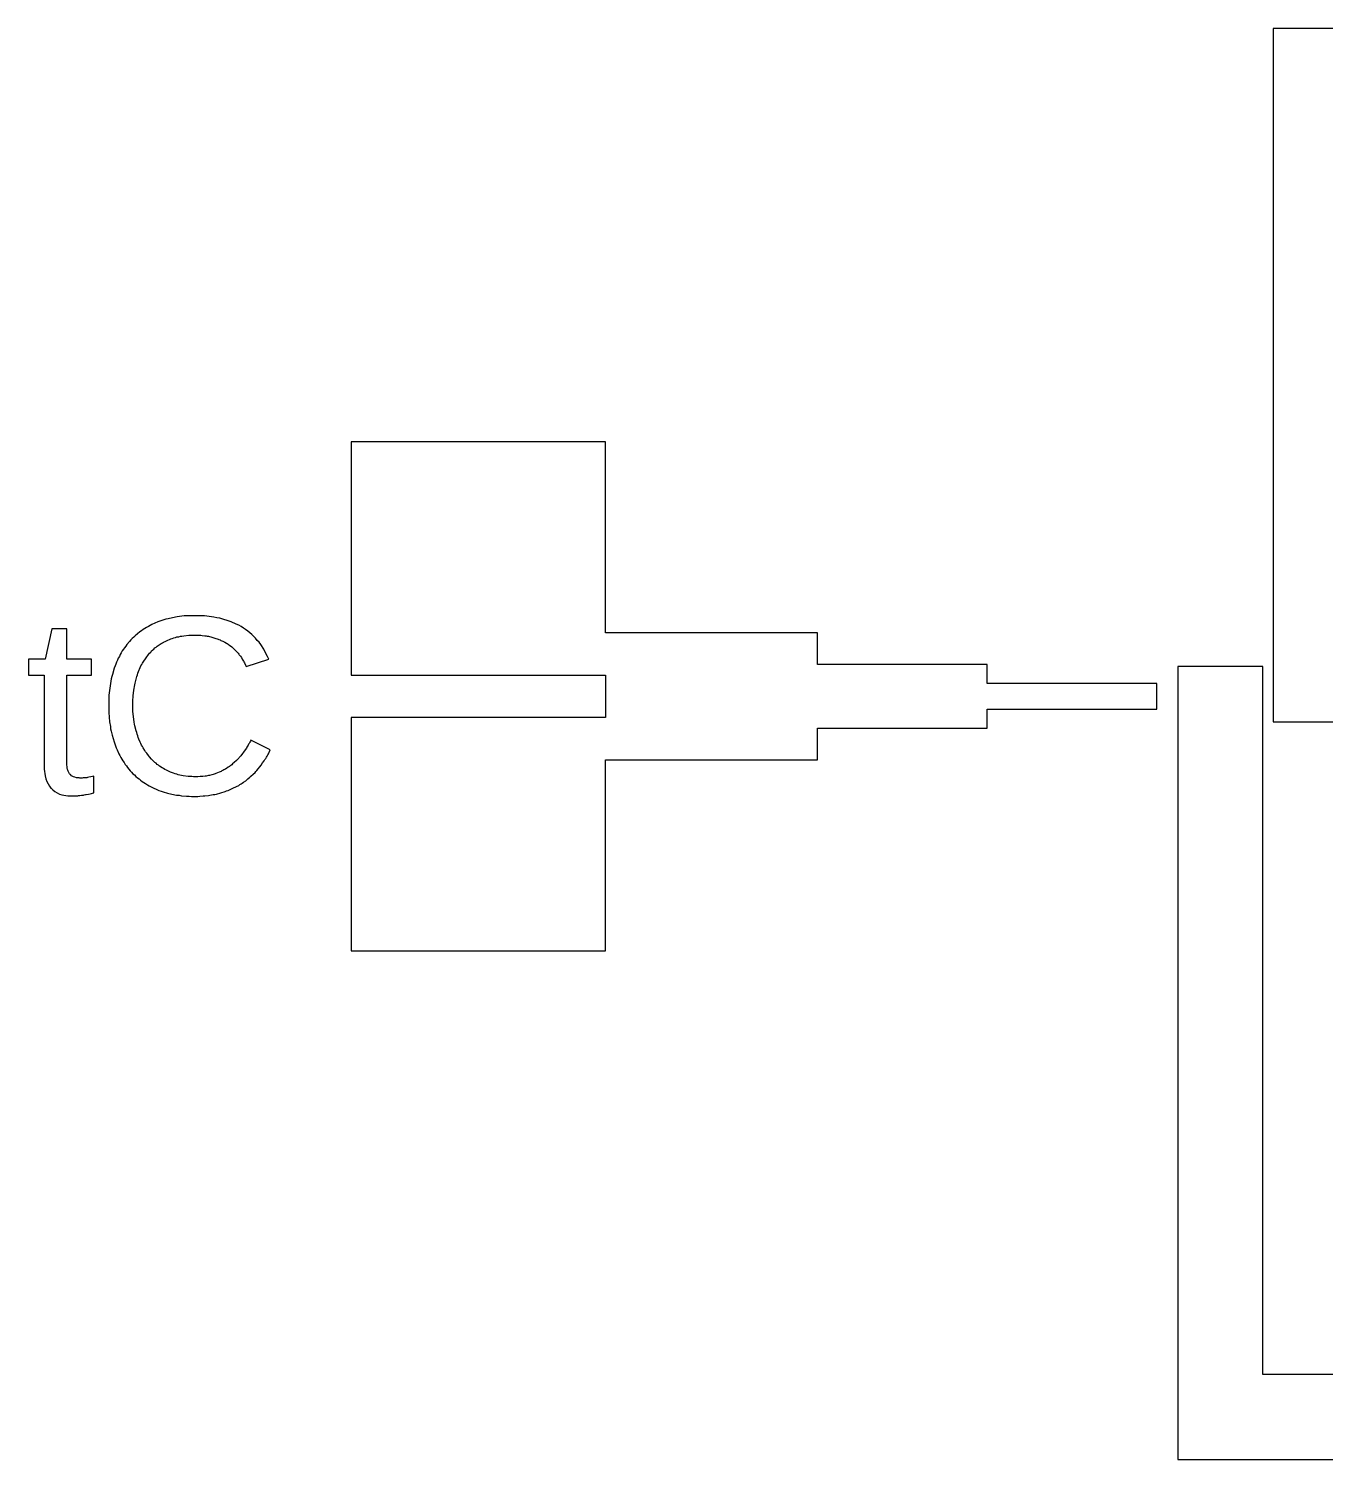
# Model space of a CAD drawing. Extents: x -62500 to 62500, y -62500 to 62500.
# Drawn here: x -902 to -290, y 46803 to 47478 of the extents above; entities that cross this region are included whole.
import ezdxf

# ---------------------------------------------------------------- set-up
doc = ezdxf.new("R2010")
doc.units = 0
doc.layers.add('1', color=60, linetype='CONTINUOUS')

msp = doc.modelspace()

# ---------------------------------------------------------------- linework, layer by layer
at = {"layer": '1'}
for points in [[(-314.8, 47151.2), (-284.8, 47151.2), (-284.8, 47448.2), (12.2, 47448.2), (12.2, 47478.2), (-314.8, 47478.2), (-314.8, 47151.2)], [(-314.8, 47151.2), (-284.8, 47151.2), (-284.8, 47448.2), (12.2, 47448.2), (12.2, 47478.2), (-314.8, 47478.2), (-314.8, 47151.2)], [(-749.8, 47043.2), (-629.8, 47043.2), (-629.8, 47133.2), (-529.8, 47133.2), (-529.8, 47148.2), (-449.8, 47148.2), (-449.8, 47157.2), (-369.8, 47157.2), (-369.8, 47169.2), (-449.8, 47169.2), (-449.8, 47178.2), (-529.8, 47178.2), (-529.8, 47193.2), (-629.8, 47193.2), (-629.8, 47283.2), (-749.8, 47283.2), (-749.8, 47173.2), (-629.8, 47173.2), (-629.8, 47153.2), (-749.8, 47153.2), (-749.8, 47043.2)], [(-749.8, 47043.2), (-629.8, 47043.2), (-629.8, 47133.2), (-529.8, 47133.2), (-529.8, 47148.2), (-449.8, 47148.2), (-449.8, 47157.2), (-369.8, 47157.2), (-369.8, 47169.2), (-449.8, 47169.2), (-449.8, 47178.2), (-529.8, 47178.2), (-529.8, 47193.2), (-629.8, 47193.2), (-629.8, 47283.2), (-749.8, 47283.2), (-749.8, 47173.2), (-629.8, 47173.2), (-629.8, 47153.2), (-749.8, 47153.2), (-749.8, 47043.2)], [(-864.2, 47155.5), (-863.8, 47151.1), (-863.4, 47148.9), (-863.3, 47147.9), (-863, 47146.8), (-862.6, 47144.8), (-861.7, 47141.7), (-861.4, 47140.8), (-861, 47139.8), (-860.7, 47138.9), (-860.3, 47137.9), (-859.5, 47136.1), (-859, 47135.3), (-858.5, 47134.4), (-858, 47133.6), (-857.6, 47132.7), (-857, 47131.9), (-856.5, 47131.1), (-855.9, 47130.4), (-855.3, 47129.6), (-854.7, 47128.9), (-854.1, 47128.1), (-853.5, 47127.4), (-852.8, 47126.7), (-852.1, 47126.1), (-851.4, 47125.4), (-850.7, 47124.8), (-849.9, 47124.2), (-849.2, 47123.6), (-848.4, 47123), (-846.8, 47122), (-845.9, 47121.5), (-845.1, 47121), (-843.3, 47120), (-841.5, 47119.2), (-840.5, 47118.8), (-839.5, 47118.5), (-838.5, 47118.1), (-836.5, 47117.5), (-834.4, 47117), (-832.2, 47116.6), (-831, 47116.5), (-829.9, 47116.3), (-827.5, 47116.1), (-826.3, 47116.1), (-825.1, 47116), (-822.1, 47116), (-821.3, 47116.1), (-819.6, 47116.2), (-818.8, 47116.2), (-817.2, 47116.4), (-816.5, 47116.5), (-815.7, 47116.7), (-814.9, 47116.8), (-814.2, 47116.9), (-813.4, 47117.1), (-809.2, 47118.3), (-808.6, 47118.6), (-807.9, 47118.8), (-807.3, 47119.1), (-806.6, 47119.4), (-806, 47119.7), (-805.3, 47120), (-802.9, 47121.2), (-802.4, 47121.6), (-801.8, 47121.9), (-801.2, 47122.3), (-800.7, 47122.7), (-799.6, 47123.4), (-798.6, 47124.2), (-797.6, 47125.1), (-797.1, 47125.5), (-796.1, 47126.4), (-795.2, 47127.3), (-794.8, 47127.8), (-794.3, 47128.2), (-792.3, 47130.7), (-791.6, 47131.8), (-790.8, 47132.8), (-790.5, 47133.4), (-790.1, 47133.9), (-789.8, 47134.5), (-789.5, 47135), (-789.2, 47135.6), (-788.9, 47136.1), (-788, 47137.9), (-797.2, 47142.5), (-797.4, 47142), (-797.7, 47141.5), (-797.9, 47141), (-798.2, 47140.6), (-798.4, 47140.1), (-798.7, 47139.7), (-799, 47139.2), (-799.2, 47138.8), (-799.8, 47137.9), (-801.9, 47135.1), (-802.3, 47134.7), (-802.6, 47134.3), (-802.9, 47134), (-803.6, 47133.2), (-804, 47132.9), (-805, 47131.9), (-805.8, 47131.3), (-806.2, 47130.9), (-807, 47130.3), (-807.3, 47130.1), (-807.8, 47129.8), (-808.6, 47129.2), (-809, 47129), (-809.4, 47128.7), (-809.9, 47128.5), (-810.3, 47128.2), (-810.8, 47128), (-811.2, 47127.8), (-811.7, 47127.6), (-812.1, 47127.4), (-813.6, 47126.8), (-814, 47126.7), (-815, 47126.3), (-815.5, 47126.2), (-816.6, 47125.9), (-817.1, 47125.8), (-818.2, 47125.6), (-818.7, 47125.5), (-819.8, 47125.4), (-821, 47125.3), (-822.1, 47125.2), (-824.2, 47125.2), (-825, 47125.3), (-825.8, 47125.3), (-826.7, 47125.4), (-829.1, 47125.7), (-829.8, 47125.8), (-831.4, 47126.2), (-832.1, 47126.4), (-832.9, 47126.6), (-833.6, 47126.9), (-835, 47127.4), (-836.4, 47128), (-837, 47128.3), (-837.7, 47128.7), (-838.3, 47129.1), (-839, 47129.4), (-840.2, 47130.2), (-840.8, 47130.7), (-841.3, 47131.1), (-841.9, 47131.6), (-842.4, 47132), (-843, 47132.5), (-843.5, 47133), (-844, 47133.6), (-845, 47134.6), (-845.5, 47135.2), (-846.3, 47136.4), (-846.8, 47137), (-847.2, 47137.6), (-848, 47138.9), (-848.3, 47139.5), (-848.7, 47140.2), (-849, 47140.9), (-849.4, 47141.6), (-850, 47143), (-850.3, 47143.8), (-850.5, 47144.5), (-850.8, 47145.3), (-851, 47146.1), (-851.3, 47146.9), (-851.9, 47149.3), (-852, 47150.1), (-852.2, 47151), (-852.8, 47156.2), (-852.8, 47161.7), (-852.7, 47162.6), (-852.7, 47163.5), (-852.4, 47166.1), (-852.2, 47166.9), (-852.1, 47167.8), (-851.9, 47168.6), (-851.8, 47169.4), (-851, 47172.6), (-850.7, 47173.3), (-850.5, 47174.1), (-849, 47177.6), (-848.6, 47178.2), (-848.3, 47178.9), (-846.3, 47181.9), (-845.8, 47182.5), (-845.4, 47183), (-844.9, 47183.6), (-844.4, 47184.1), (-844, 47184.6), (-843.4, 47185.1), (-842.9, 47185.5), (-842.4, 47186), (-841.8, 47186.4), (-841.3, 47186.9), (-839.5, 47188.1), (-838.9, 47188.4), (-838.3, 47188.8), (-837.6, 47189.1), (-837, 47189.4), (-834.9, 47190.3), (-834.2, 47190.5), (-833.5, 47190.8), (-832.7, 47191), (-832, 47191.2), (-831.2, 47191.3), (-830.4, 47191.5), (-829.7, 47191.6), (-828.8, 47191.7), (-826.4, 47192), (-825.5, 47192), (-824.7, 47192.1), (-822.5, 47192.1), (-821.9, 47192), (-820.7, 47192), (-820.1, 47191.9), (-818.9, 47191.8), (-818.3, 47191.7), (-817.8, 47191.6), (-817.2, 47191.5), (-816.7, 47191.4), (-816.1, 47191.3), (-815.6, 47191.1), (-815.1, 47191), (-814.6, 47190.8), (-814.1, 47190.7), (-812.6, 47190.2), (-812.2, 47190), (-811.7, 47189.8), (-811.3, 47189.6), (-810.4, 47189.2), (-810, 47189), (-809.5, 47188.8), (-808.7, 47188.3), (-808.3, 47188.1), (-807.9, 47187.8), (-807.6, 47187.5), (-806.8, 47187), (-806.1, 47186.5), (-805.5, 47185.9), (-804.8, 47185.3), (-803.6, 47184.1), (-803.1, 47183.5), (-802.8, 47183.1), (-802.6, 47182.8), (-802.3, 47182.5), (-802.1, 47182.1), (-801.6, 47181.5), (-801.4, 47181.1), (-801.2, 47180.8), (-800.6, 47179.7), (-800.4, 47179.4), (-800.2, 47179), (-799.7, 47177.9), (-799.5, 47177.6), (-799.4, 47177.2), (-788.7, 47180.7), (-789.3, 47182), (-790.5, 47184.4), (-791.1, 47185.5), (-792.5, 47187.7), (-793.3, 47188.7), (-794.1, 47189.6), (-794.9, 47190.6), (-796.7, 47192.4), (-797.7, 47193.2), (-798.6, 47194), (-799.7, 47194.7), (-800.7, 47195.4), (-801.8, 47196.1), (-802.9, 47196.7), (-804.1, 47197.3), (-806.5, 47198.3), (-807.8, 47198.8), (-810.4, 47199.6), (-811.8, 47200), (-813.2, 47200.3), (-814.6, 47200.5), (-819.1, 47201.1), (-820.7, 47201.2), (-826.3, 47201.2), (-827.4, 47201.1), (-828.6, 47201.1), (-829.7, 47201), (-830.8, 47200.8), (-831.9, 47200.7), (-834.1, 47200.3), (-836.2, 47199.8), (-837.2, 47199.6), (-839.2, 47199), (-840.1, 47198.6), (-841.1, 47198.3), (-843.8, 47197.1), (-844.7, 47196.6), (-845.5, 47196.2), (-846.4, 47195.7), (-848, 47194.7), (-848.8, 47194.1), (-849.6, 47193.6), (-851.7, 47191.8), (-852.4, 47191.1), (-853.1, 47190.5), (-853.7, 47189.8), (-854.4, 47189.1), (-855.6, 47187.7), (-856.2, 47186.9), (-856.7, 47186.1), (-857.3, 47185.4), (-857.8, 47184.6), (-858.3, 47183.7), (-858.8, 47182.9), (-859.2, 47182), (-859.7, 47181.2), (-860.1, 47180.3), (-860.5, 47179.3), (-860.8, 47178.4), (-861.2, 47177.5), (-861.6, 47176.5), (-862.5, 47173.5), (-862.7, 47172.5), (-863, 47171.4), (-863.6, 47168.2), (-863.7, 47167.1), (-863.9, 47166), (-864.1, 47163.7), (-864.1, 47162.5), (-864.2, 47161.4), (-864.2, 47155.5)], [(-864.2, 47155.5), (-863.8, 47151.1), (-863.4, 47148.9), (-863.3, 47147.9), (-863, 47146.8), (-862.6, 47144.8), (-861.7, 47141.7), (-861.4, 47140.8), (-861, 47139.8), (-860.7, 47138.9), (-860.3, 47137.9), (-859.5, 47136.1), (-859, 47135.3), (-858.5, 47134.4), (-858, 47133.6), (-857.6, 47132.7), (-857, 47131.9), (-856.5, 47131.1), (-855.9, 47130.4), (-855.3, 47129.6), (-854.7, 47128.9), (-854.1, 47128.1), (-853.5, 47127.4), (-852.8, 47126.7), (-852.1, 47126.1), (-851.4, 47125.4), (-850.7, 47124.8), (-849.9, 47124.2), (-849.2, 47123.6), (-848.4, 47123), (-846.8, 47122), (-845.9, 47121.5), (-845.1, 47121), (-843.3, 47120), (-841.5, 47119.2), (-840.5, 47118.8), (-839.5, 47118.5), (-838.5, 47118.1), (-836.5, 47117.5), (-834.4, 47117), (-832.2, 47116.6), (-831, 47116.5), (-829.9, 47116.3), (-827.5, 47116.1), (-826.3, 47116.1), (-825.1, 47116), (-822.1, 47116), (-821.3, 47116.1), (-819.6, 47116.2), (-818.8, 47116.2), (-817.2, 47116.4), (-816.5, 47116.5), (-815.7, 47116.7), (-814.9, 47116.8), (-814.2, 47116.9), (-813.4, 47117.1), (-809.2, 47118.3), (-808.6, 47118.6), (-807.9, 47118.8), (-807.3, 47119.1), (-806.6, 47119.4), (-806, 47119.7), (-805.3, 47120), (-802.9, 47121.2), (-802.4, 47121.6), (-801.8, 47121.9), (-801.2, 47122.3), (-800.7, 47122.7), (-799.6, 47123.4), (-798.6, 47124.2), (-797.6, 47125.1), (-797.1, 47125.5), (-796.1, 47126.4), (-795.2, 47127.3), (-794.8, 47127.8), (-794.3, 47128.2), (-792.3, 47130.7), (-791.6, 47131.8), (-790.8, 47132.8), (-790.5, 47133.4), (-790.1, 47133.9), (-789.8, 47134.5), (-789.5, 47135), (-789.2, 47135.6), (-788.9, 47136.1), (-788, 47137.9), (-797.2, 47142.5), (-797.4, 47142), (-797.7, 47141.5), (-797.9, 47141), (-798.2, 47140.6), (-798.4, 47140.1), (-798.7, 47139.7), (-799, 47139.2), (-799.2, 47138.8), (-799.8, 47137.9), (-801.9, 47135.1), (-802.3, 47134.7), (-802.6, 47134.3), (-802.9, 47134), (-803.6, 47133.2), (-804, 47132.9), (-805, 47131.9), (-805.8, 47131.3), (-806.2, 47130.9), (-807, 47130.3), (-807.3, 47130.1), (-807.8, 47129.8), (-808.6, 47129.2), (-809, 47129), (-809.4, 47128.7), (-809.9, 47128.5), (-810.3, 47128.2), (-810.8, 47128), (-811.2, 47127.8), (-811.7, 47127.6), (-812.1, 47127.4), (-813.6, 47126.8), (-814, 47126.7), (-815, 47126.3), (-815.5, 47126.2), (-816.6, 47125.9), (-817.1, 47125.8), (-818.2, 47125.6), (-818.7, 47125.5), (-819.8, 47125.4), (-821, 47125.3), (-822.1, 47125.2), (-824.2, 47125.2), (-825, 47125.3), (-825.8, 47125.3), (-826.7, 47125.4), (-829.1, 47125.7), (-829.8, 47125.8), (-831.4, 47126.2), (-832.1, 47126.4), (-832.9, 47126.6), (-833.6, 47126.9), (-835, 47127.4), (-836.4, 47128), (-837, 47128.3), (-837.7, 47128.7), (-838.3, 47129.1), (-839, 47129.4), (-840.2, 47130.2), (-840.8, 47130.7), (-841.3, 47131.1), (-841.9, 47131.6), (-842.4, 47132), (-843, 47132.5), (-843.5, 47133), (-844, 47133.6), (-845, 47134.6), (-845.5, 47135.2), (-846.3, 47136.4), (-846.8, 47137), (-847.2, 47137.6), (-848, 47138.9), (-848.3, 47139.5), (-848.7, 47140.2), (-849, 47140.9), (-849.4, 47141.6), (-850, 47143), (-850.3, 47143.8), (-850.5, 47144.5), (-850.8, 47145.3), (-851, 47146.1), (-851.3, 47146.9), (-851.9, 47149.3), (-852, 47150.1), (-852.2, 47151), (-852.8, 47156.2), (-852.8, 47161.7), (-852.7, 47162.6), (-852.7, 47163.5), (-852.4, 47166.1), (-852.2, 47166.9), (-852.1, 47167.8), (-851.9, 47168.6), (-851.8, 47169.4), (-851, 47172.6), (-850.7, 47173.3), (-850.5, 47174.1), (-849, 47177.6), (-848.6, 47178.2), (-848.3, 47178.9), (-846.3, 47181.9), (-845.8, 47182.5), (-845.4, 47183), (-844.9, 47183.6), (-844.4, 47184.1), (-844, 47184.6), (-843.4, 47185.1), (-842.9, 47185.5), (-842.4, 47186), (-841.8, 47186.4), (-841.3, 47186.9), (-839.5, 47188.1), (-838.9, 47188.4), (-838.3, 47188.8), (-837.6, 47189.1), (-837, 47189.4), (-834.9, 47190.3), (-834.2, 47190.5), (-833.5, 47190.8), (-832.7, 47191), (-832, 47191.2), (-831.2, 47191.3), (-830.4, 47191.5), (-829.7, 47191.6), (-828.8, 47191.7), (-826.4, 47192), (-825.5, 47192), (-824.7, 47192.1), (-822.5, 47192.1), (-821.9, 47192), (-820.7, 47192), (-820.1, 47191.9), (-818.9, 47191.8), (-818.3, 47191.7), (-817.8, 47191.6), (-817.2, 47191.5), (-816.7, 47191.4), (-816.1, 47191.3), (-815.6, 47191.1), (-815.1, 47191), (-814.6, 47190.8), (-814.1, 47190.7), (-812.6, 47190.2), (-812.2, 47190), (-811.7, 47189.8), (-811.3, 47189.6), (-810.4, 47189.2), (-810, 47189), (-809.5, 47188.8), (-808.7, 47188.3), (-808.3, 47188.1), (-807.9, 47187.8), (-807.6, 47187.5), (-806.8, 47187), (-806.1, 47186.5), (-805.5, 47185.9), (-804.8, 47185.3), (-803.6, 47184.1), (-803.1, 47183.5), (-802.8, 47183.1), (-802.6, 47182.8), (-802.3, 47182.5), (-802.1, 47182.1), (-801.6, 47181.5), (-801.4, 47181.1), (-801.2, 47180.8), (-800.6, 47179.7), (-800.4, 47179.4), (-800.2, 47179), (-799.7, 47177.9), (-799.5, 47177.6), (-799.4, 47177.2), (-788.7, 47180.7), (-789.3, 47182), (-790.5, 47184.4), (-791.1, 47185.5), (-792.5, 47187.7), (-793.3, 47188.7), (-794.1, 47189.6), (-794.9, 47190.6), (-796.7, 47192.4), (-797.7, 47193.2), (-798.6, 47194), (-799.7, 47194.7), (-800.7, 47195.4), (-801.8, 47196.1), (-802.9, 47196.7), (-804.1, 47197.3), (-806.5, 47198.3), (-807.8, 47198.8), (-810.4, 47199.6), (-811.8, 47200), (-813.2, 47200.3), (-814.6, 47200.5), (-819.1, 47201.1), (-820.7, 47201.2), (-826.3, 47201.2), (-827.4, 47201.1), (-828.6, 47201.1), (-829.7, 47201), (-830.8, 47200.8), (-831.9, 47200.7), (-834.1, 47200.3), (-836.2, 47199.8), (-837.2, 47199.6), (-839.2, 47199), (-840.1, 47198.6), (-841.1, 47198.3), (-843.8, 47197.1), (-844.7, 47196.6), (-845.5, 47196.2), (-846.4, 47195.7), (-848, 47194.7), (-848.8, 47194.1), (-849.6, 47193.6), (-851.7, 47191.8), (-852.4, 47191.1), (-853.1, 47190.5), (-853.7, 47189.8), (-854.4, 47189.1), (-855.6, 47187.7), (-856.2, 47186.9), (-856.7, 47186.1), (-857.3, 47185.4), (-857.8, 47184.6), (-858.3, 47183.7), (-858.8, 47182.9), (-859.2, 47182), (-859.7, 47181.2), (-860.1, 47180.3), (-860.5, 47179.3), (-860.8, 47178.4), (-861.2, 47177.5), (-861.6, 47176.5), (-862.5, 47173.5), (-862.7, 47172.5), (-863, 47171.4), (-863.6, 47168.2), (-863.7, 47167.1), (-863.9, 47166), (-864.1, 47163.7), (-864.1, 47162.5), (-864.2, 47161.4), (-864.2, 47155.5)], [(-902, 47173.1), (-894.6, 47173.1), (-894.6, 47128.9), (-894.2, 47125.7), (-893.8, 47124.3), (-893.4, 47123), (-892.2, 47120.8), (-891.5, 47119.8), (-891.4, 47119.8), (-890.6, 47119), (-889.7, 47118.3), (-888.6, 47117.6), (-887.5, 47117.1), (-886.3, 47116.7), (-883.5, 47116.3), (-881.9, 47116.2), (-880.7, 47116.2), (-880.3, 47116.3), (-878.8, 47116.3), (-878.5, 47116.4), (-877.8, 47116.4), (-877.1, 47116.5), (-876.8, 47116.5), (-876.5, 47116.6), (-876.1, 47116.6), (-875.8, 47116.7), (-875.2, 47116.8), (-874.9, 47116.8), (-873.7, 47117.1), (-873, 47117.2), (-872.4, 47117.3), (-871.8, 47117.5), (-871.2, 47117.6), (-871.2, 47125.5), (-871.9, 47125.3), (-872.7, 47125.2), (-873.6, 47125), (-874.2, 47124.9), (-874.6, 47124.8), (-874.9, 47124.8), (-875.8, 47124.7), (-876.2, 47124.7), (-876.8, 47124.6), (-877.8, 47124.6), (-878.2, 47124.7), (-878.7, 47124.7), (-879.1, 47124.8), (-879.4, 47124.8), (-880.2, 47125), (-880.8, 47125.2), (-881.1, 47125.4), (-881.4, 47125.5), (-881.7, 47125.7), (-882.3, 47126.3), (-882.6, 47126.5), (-882.7, 47126.7), (-883.1, 47127.3), (-883.3, 47127.9), (-883.5, 47128.3), (-883.6, 47128.6), (-883.8, 47129.4), (-883.8, 47129.9), (-884, 47130.8), (-884, 47173.1), (-872.3, 47173.1), (-872.3, 47180.8), (-884, 47180.8), (-884, 47195), (-891.1, 47195), (-894.2, 47180.8), (-902, 47180.8), (-902, 47173.1)], [(-902, 47173.1), (-894.6, 47173.1), (-894.6, 47128.9), (-894.2, 47125.7), (-893.8, 47124.3), (-893.4, 47123), (-892.2, 47120.8), (-891.5, 47119.8), (-891.4, 47119.8), (-890.6, 47119), (-889.7, 47118.3), (-888.6, 47117.6), (-887.5, 47117.1), (-886.3, 47116.7), (-883.5, 47116.3), (-881.9, 47116.2), (-880.7, 47116.2), (-880.3, 47116.3), (-878.8, 47116.3), (-878.5, 47116.4), (-877.8, 47116.4), (-877.1, 47116.5), (-876.8, 47116.5), (-876.5, 47116.6), (-876.1, 47116.6), (-875.8, 47116.7), (-875.2, 47116.8), (-874.9, 47116.8), (-873.7, 47117.1), (-873, 47117.2), (-872.4, 47117.3), (-871.8, 47117.5), (-871.2, 47117.6), (-871.2, 47125.5), (-871.9, 47125.3), (-872.7, 47125.2), (-873.6, 47125), (-874.2, 47124.9), (-874.6, 47124.8), (-874.9, 47124.8), (-875.8, 47124.7), (-876.2, 47124.7), (-876.8, 47124.6), (-877.8, 47124.6), (-878.2, 47124.7), (-878.7, 47124.7), (-879.1, 47124.8), (-879.4, 47124.8), (-880.2, 47125), (-880.8, 47125.2), (-881.1, 47125.4), (-881.4, 47125.5), (-881.7, 47125.7), (-882.3, 47126.3), (-882.6, 47126.5), (-882.7, 47126.7), (-883.1, 47127.3), (-883.3, 47127.9), (-883.5, 47128.3), (-883.6, 47128.6), (-883.8, 47129.4), (-883.8, 47129.9), (-884, 47130.8), (-884, 47173.1), (-872.3, 47173.1), (-872.3, 47180.8), (-884, 47180.8), (-884, 47195), (-891.1, 47195), (-894.2, 47180.8), (-902, 47180.8), (-902, 47173.1)], [(-359.8, 46803.2), (14.2, 46803.2), (14.2, 46843.2), (-319.8, 46843.2), (-319.8, 47177.2), (-359.8, 47177.2), (-359.8, 46803.2)], [(-359.8, 46803.2), (14.2, 46803.2), (14.2, 46843.2), (-319.8, 46843.2), (-319.8, 47177.2), (-359.8, 47177.2), (-359.8, 46803.2)]]:
    msp.add_lwpolyline(points, close=True, dxfattribs=at)

doc.saveas('drawing.dxf')
